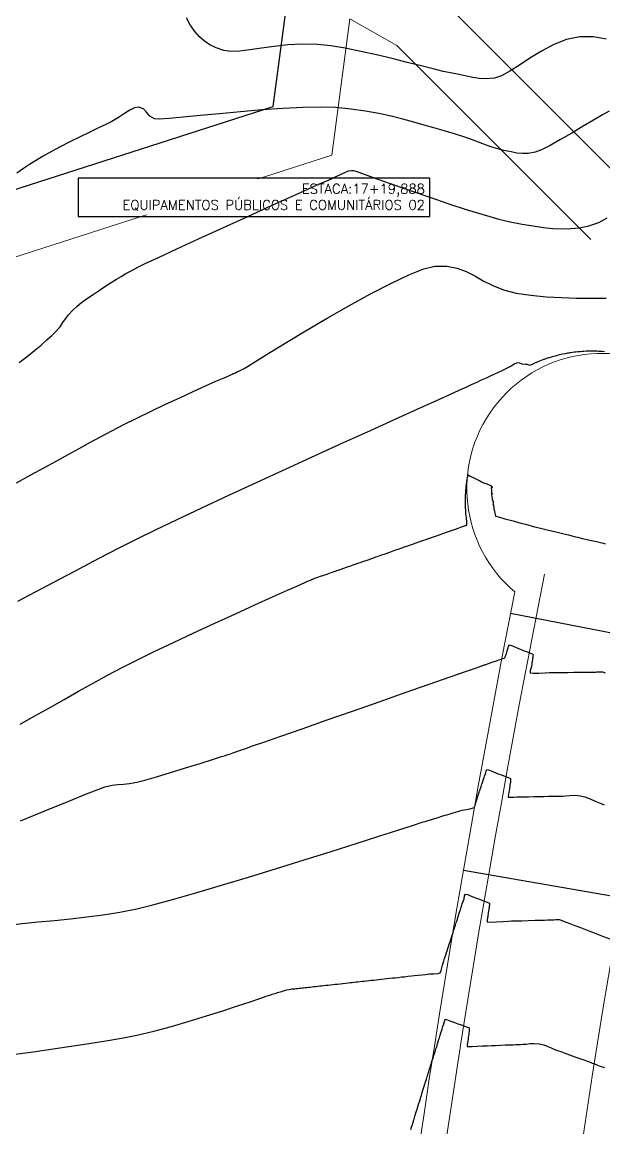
# Model space of a CAD drawing. Header units: millimetres. Extents: x 340454 to 342791, y 6993867 to 6995092.
# Drawn here: x 342015.2 to 342060.5, y 6994664.4 to 6994750.3 of the extents above; entities that cross this region are included whole.
import ezdxf

# ---------------------------------------------------------------- set-up
doc = ezdxf.new("R2010")
doc.units = ezdxf.units.MM
doc.header["$LTSCALE"] = 10
doc.linetypes.add('DASHDOT', pattern=[25.4, 12.7, -6.35, 0, -6.35])
for name, color, linetype in [('_1 TXT_Elementos', 2, 'Continuous'), ('Alinhamento', 7, 'Continuous'), ('T-HM-CURVA_INTERMEDIARIA', 45, 'Continuous'), ('T-HM-CURVA_MESTRA', 20, 'Continuous'), ('U-SC-SECAO_TIPO', 251, 'Continuous'), ('URB-Calçadas', 2, 'Continuous'), ('URB-Quadras', 3, 'Continuous')]:
    doc.layers.add(name, color=color, linetype=linetype)
doc.styles.add('Padrao', font='romans.shx', dxfattribs={"height": 1.5})

msp = doc.modelspace()

# ---------------------------------------------------------------- hatches: boundary and pattern name
at = {"lineweight": 20, "true_color": 0xfeeab9, "transparency": 33554518}
msp.add_hatch(color=254, dxfattribs=at).paths.add_polyline_path([(342119.159, 6994595.596), (342116.405, 6994600.719), (342115.526, 6994606.747), (342114.078, 6994622.168), (342111.537, 6994629.785), (342111.937, 6994638.612), (342110.22, 6994640.731), (342109.395, 6994645.913), (342105.489, 6994649.745), (342102.922, 6994655.377), (342098.078, 6994662.845), (342096.429, 6994677.718), (342097.194, 6994681.316), (342096.663, 6994685.441), (342098.361, 6994694.551), (342074.759, 6994718.153), (342070.902, 6994715.191, 0.018566), (342058.078, 6994636.195, 0.019313), (342051.792, 6994564.842, -0.000141), (342050.049, 6994525.137, -0.0035), (342048.827, 6994509.216, -0.002554), (342047.698, 6994496.488, -0.003076), (342046.981, 6994490.915), (342046.899, 6994471.038, -0.058975), (342015.5, 6994367.645), (342048.507, 6994361.761), (342062.35, 6994439.415), (342094.824, 6994434.95)])

# ---------------------------------------------------------------- linework, layer by layer
at = {"layer": 'Alinhamento', "color": 1, "linetype": 'Continuous', "lineweight": -3, "flags": 128}
msp.add_lwpolyline([(342015.498, 6994367.645), (342017.793, 6994375.112, 0.055302), (342046.899, 6994472.8), (342046.869, 6994491.561, 0.001427), (342047.224, 6994494.157, 0.140946), (342047.449, 6994494.937, 0.074236), (342047.385, 6994495.366, 0.025997), (342051.128, 6994542.939, -0.045635), (342069.402, 6994708.821, 0.158515), (342070.754, 6994715.174, -0.001403), (342072.003, 6994720.875)], format="xyb", dxfattribs=at)
at = {"layer": 'T-HM-CURVA_INTERMEDIARIA', "color": 45, "linetype": 'Continuous', "lineweight": -3, "flags": 128}
for points, elevation in [([(342060.644, 6994748.976), (342059.659, 6994749.173), (342058.603, 6994749.174), (342057.57, 6994748.951), (342056.572, 6994748.562), (342055.62, 6994748.065), (342054.726, 6994747.517), (342053.902, 6994746.975), (342053.159, 6994746.498), (342052.51, 6994746.142), (342051.965, 6994745.965), (342051.307, 6994745.907), (342050.761, 6994745.924), (342050.27, 6994745.998), (342049.775, 6994746.109), (342049.218, 6994746.24), (342048.543, 6994746.37), (342047.973, 6994746.486), (342047.195, 6994746.673), (342046.248, 6994746.912), (342045.17, 6994747.186), (342044.003, 6994747.477), (342042.785, 6994747.768), (342041.555, 6994748.041), (342040.353, 6994748.278), (342039.219, 6994748.462), (342038.191, 6994748.574), (342037.012, 6994748.606), (342035.885, 6994748.547), (342034.822, 6994748.43), (342033.836, 6994748.287), (342032.939, 6994748.152), (342032.143, 6994748.057), (342031.46, 6994748.035), (342030.904, 6994748.119), (342030.31, 6994748.322), (342029.815, 6994748.552), (342029.394, 6994748.826), (342029.017, 6994749.163), (342028.659, 6994749.58), (342028.293, 6994750.097), (342028.015, 6994750.653)], 691), ([(342060.892, 6994743.388), (342060.376, 6994743.112), (342059.678, 6994742.705), (342058.858, 6994742.216), (342057.98, 6994741.691), (342057.105, 6994741.18), (342056.295, 6994740.731), (342055.612, 6994740.392), (342055.119, 6994740.21), (342054.581, 6994740.116), (342054.134, 6994740.099), (342053.713, 6994740.142), (342053.257, 6994740.228), (342052.699, 6994740.339), (342052.219, 6994740.457), (342051.675, 6994740.632), (342051.068, 6994740.852), (342050.394, 6994741.102), (342049.653, 6994741.368), (342048.844, 6994741.636), (342047.966, 6994741.893), (342047.241, 6994742.097), (342046.482, 6994742.318), (342045.683, 6994742.549), (342044.835, 6994742.782), (342043.93, 6994743.007), (342042.962, 6994743.217), (342041.923, 6994743.404), (342040.805, 6994743.559), (342039.6, 6994743.674), (342038.44, 6994743.712), (342037.051, 6994743.684), (342035.503, 6994743.604), (342033.863, 6994743.486), (342032.199, 6994743.344), (342030.579, 6994743.194), (342029.071, 6994743.047), (342027.742, 6994742.92), (342026.662, 6994742.826), (342025.898, 6994742.779), (342025.518, 6994742.794), (342025.152, 6994743.008), (342024.897, 6994743.305), (342024.649, 6994743.576), (342024.305, 6994743.713), (342023.958, 6994743.66), (342023.588, 6994743.476), (342023.181, 6994743.206), (342022.72, 6994742.895), (342022.192, 6994742.586), (342021.714, 6994742.349), (342021.114, 6994742.062), (342020.427, 6994741.735), (342019.686, 6994741.379), (342018.926, 6994741.006), (342018.183, 6994740.627), (342017.49, 6994740.252), (342016.811, 6994739.864), (342016.265, 6994739.54), (342015.787, 6994739.241), (342015.316, 6994738.931), (342014.789, 6994738.574)], 692), ([(342014.767, 6994714.516), (342015.894, 6994715.128), (342016.947, 6994715.7), (342017.906, 6994716.227), (342018.798, 6994716.717), (342019.647, 6994717.184), (342020.479, 6994717.637), (342021.319, 6994718.088), (342022.194, 6994718.549), (342023.129, 6994719.03), (342024.149, 6994719.543), (342025.246, 6994720.079), (342026.368, 6994720.613), (342027.475, 6994721.127), (342028.524, 6994721.607), (342029.477, 6994722.035), (342030.29, 6994722.398), (342030.925, 6994722.677), (342031.34, 6994722.859), (342031.494, 6994722.926), (342031.574, 6994722.962), (342031.64, 6994722.993), (342031.689, 6994723.016), (342031.738, 6994723.038), (342031.805, 6994723.069), (342031.884, 6994723.105), (342031.982, 6994723.151), (342032.116, 6994723.212), (342032.269, 6994723.281), (342032.486, 6994723.383), (342032.761, 6994723.552), (342033.454, 6994723.983), (342034.494, 6994724.626), (342035.806, 6994725.428), (342037.317, 6994726.336), (342038.955, 6994727.3), (342040.645, 6994728.267), (342042.316, 6994729.186), (342043.892, 6994730.004), (342045.302, 6994730.669), (342046.472, 6994731.13), (342047.329, 6994731.335), (342048.259, 6994731.336), (342049.052, 6994731.186), (342049.758, 6994730.924), (342050.423, 6994730.588), (342051.096, 6994730.216), (342051.826, 6994729.845), (342052.66, 6994729.514), (342053.646, 6994729.26), (342054.781, 6994729.089), (342055.983, 6994728.973), (342057.185, 6994728.903), (342058.319, 6994728.868), (342059.319, 6994728.857), (342060.118, 6994728.863), (342060.647, 6994728.873)], 694), ([(342015.061, 6994695.766), (342016.203, 6994696.398), (342017.34, 6994697.035), (342018.473, 6994697.674), (342019.604, 6994698.31), (342020.735, 6994698.939), (342021.868, 6994699.556), (342023.006, 6994700.158), (342024.149, 6994700.74), (342025.496, 6994701.398), (342026.994, 6994702.111), (342028.584, 6994702.855), (342030.208, 6994703.604), (342031.807, 6994704.335), (342033.322, 6994705.021), (342034.694, 6994705.638), (342035.864, 6994706.162), (342036.773, 6994706.567), (342037.363, 6994706.829), (342037.574, 6994706.922), (342037.65, 6994706.957), (342037.716, 6994706.988), (342037.779, 6994707.017), (342037.827, 6994707.034), (342037.877, 6994707.052), (342037.936, 6994707.072), (342037.998, 6994707.094), (342038.056, 6994707.114), (342038.149, 6994707.147), (342038.288, 6994707.195), (342038.425, 6994707.243), (342038.514, 6994707.274), (342038.629, 6994707.314), (342038.768, 6994707.363), (342038.855, 6994707.393), (342038.941, 6994707.423), (342039.048, 6994707.461), (342039.186, 6994707.509), (342039.358, 6994707.569), (342039.502, 6994707.619), (342039.594, 6994707.651), (342039.686, 6994707.683), (342039.809, 6994707.726), (342040.027, 6994707.803), (342040.255, 6994707.882), (342040.446, 6994707.949), (342040.602, 6994708.003), (342040.718, 6994708.044), (342040.847, 6994708.089), (342040.976, 6994708.134), (342041.132, 6994708.188), (342041.344, 6994708.262), (342041.511, 6994708.321), (342041.652, 6994708.37), (342041.792, 6994708.419), (342042.053, 6994708.51), (342042.426, 6994708.64), (342042.626, 6994708.71), (342042.685, 6994708.731), (342042.744, 6994708.751), (342042.853, 6994708.79), (342043.11, 6994708.879), (342043.453, 6994708.999), (342043.82, 6994709.127), (342044.212, 6994709.264), (342044.617, 6994709.406), (342044.956, 6994709.524), (342045.146, 6994709.59), (342045.291, 6994709.641), (342045.435, 6994709.692), (342045.674, 6994709.775), (342046.085, 6994709.918), (342046.476, 6994710.055), (342046.655, 6994710.117), (342046.703, 6994710.134), (342046.751, 6994710.151), (342046.974, 6994710.229), (342047.522, 6994710.42), (342048.232, 6994710.668), (342048.942, 6994710.916), (342049.487, 6994711.107), (342049.707, 6994711.183), (342049.763, 6994711.203), (342049.821, 6994711.223), (342049.815, 6994711.339), (342049.801, 6994711.554), (342049.793, 6994711.683), (342049.786, 6994711.749), (342049.779, 6994711.815), (342049.767, 6994711.924), (342049.746, 6994712.12), (342049.731, 6994712.276), (342049.724, 6994712.409), (342049.718, 6994712.542), (342049.709, 6994712.711), (342049.704, 6994712.814), (342049.703, 6994712.887), (342049.702, 6994712.943), (342049.705, 6994713.13), (342049.709, 6994713.359), (342049.71, 6994713.465), (342049.712, 6994713.57), (342049.724, 6994713.726), (342049.742, 6994713.956), (342049.752, 6994714.083), (342049.756, 6994714.142), (342049.76, 6994714.194), (342049.767, 6994714.255), (342049.783, 6994714.378), (342049.816, 6994714.614), (342049.84, 6994714.779), (342049.862, 6994714.911), (342049.878, 6994715.006), (342049.888, 6994715.073), (342049.903, 6994715.127), (342049.993, 6994715.08), (342050.085, 6994715.023), (342050.137, 6994714.999), (342050.189, 6994714.976), (342050.243, 6994714.952), (342050.299, 6994714.927), (342050.368, 6994714.893), (342050.51, 6994714.821), (342050.681, 6994714.735), (342050.826, 6994714.66), (342050.955, 6994714.593), (342051.119, 6994714.518), (342051.362, 6994714.424), (342051.605, 6994714.339), (342051.719, 6994714.297), (342051.718, 6994714.204), (342051.773, 6994714.2), (342051.789, 6994714.132), (342051.719, 6994714.13), (342051.726, 6994713.923), (342051.738, 6994713.718), (342051.792, 6994713.71), (342051.808, 6994713.645), (342051.745, 6994713.605), (342051.76, 6994713.459), (342051.778, 6994713.298), (342051.786, 6994713.223), (342051.793, 6994713.163), (342051.844, 6994713.131), (342051.851, 6994713.063), (342051.857, 6994713.009), (342051.85, 6994712.922), (342051.845, 6994712.835), (342051.885, 6994712.8), (342051.897, 6994712.721), (342051.908, 6994712.634), (342051.925, 6994712.537), (342051.926, 6994712.48), (342051.928, 6994712.417), (342051.965, 6994712.278), (342052.002, 6994712.143), (342052.023, 6994712.049), (342052.041, 6994711.968), (342052.056, 6994711.917), (342052.267, 6994711.859), (342052.779, 6994711.718), (342053.417, 6994711.544), (342054.005, 6994711.384), (342054.368, 6994711.285), (342054.624, 6994711.214), (342054.827, 6994711.158), (342055.085, 6994711.09), (342055.451, 6994711.002), (342056.059, 6994710.857), (342056.748, 6994710.695), (342057.355, 6994710.552), (342057.72, 6994710.465), (342057.974, 6994710.4), (342058.175, 6994710.348), (342058.43, 6994710.284), (342058.817, 6994710.192), (342059.372, 6994710.062), (342059.9, 6994709.94), (342060.203, 6994709.869), (342060.431, 6994709.812), (342060.578, 6994709.775)], 696), ([(342015.098, 6994688.249), (342017.107, 6994689.07), (342018.835, 6994689.773), (342020.212, 6994690.328), (342021.17, 6994690.705), (342021.64, 6994690.873), (342022.21, 6994691), (342022.674, 6994691.058), (342023.103, 6994691.091), (342023.571, 6994691.139), (342024.149, 6994691.244), (342024.752, 6994691.402), (342025.661, 6994691.665), (342026.76, 6994691.996), (342027.932, 6994692.357), (342029.061, 6994692.708), (342030.031, 6994693.012), (342030.724, 6994693.231), (342031.025, 6994693.327), (342031.224, 6994693.39), (342031.421, 6994693.456), (342031.565, 6994693.506), (342031.683, 6994693.547), (342031.832, 6994693.6), (342031.986, 6994693.653), (342032.12, 6994693.7), (342032.287, 6994693.759), (342032.459, 6994693.819), (342032.609, 6994693.871), (342032.796, 6994693.936), (342033.146, 6994694.058), (342034.026, 6994694.366), (342035.34, 6994694.825), (342036.989, 6994695.401), (342038.878, 6994696.061), (342040.909, 6994696.77), (342042.985, 6994697.495), (342045.009, 6994698.202), (342046.883, 6994698.856), (342048.511, 6994699.425), (342049.795, 6994699.873), (342050.638, 6994700.168), (342050.943, 6994700.274), (342050.999, 6994700.294), (342051.054, 6994700.313), (342051.112, 6994700.333), (342051.172, 6994700.354), (342051.233, 6994700.375), (342051.296, 6994700.397), (342051.36, 6994700.42), (342051.427, 6994700.443), (342051.495, 6994700.467), (342051.566, 6994700.492), (342051.638, 6994700.517), (342051.713, 6994700.543), (342051.79, 6994700.57), (342051.87, 6994700.598), (342051.952, 6994700.627), (342052.037, 6994700.657), (342052.125, 6994700.687), (342052.216, 6994700.719), (342052.311, 6994700.752), (342052.415, 6994700.788), (342052.532, 6994700.829), (342052.629, 6994700.863), (342052.707, 6994700.888), (342052.771, 6994700.913), (342052.789, 6994700.959), (342052.804, 6994701.009), (342052.861, 6994701.172), (342052.924, 6994701.354), (342052.955, 6994701.442), (342052.983, 6994701.524), (342053.009, 6994701.6), (342053.036, 6994701.677), (342053.062, 6994701.801), (342053.12, 6994701.92), (342053.281, 6994701.878), (342053.592, 6994701.744), (342053.965, 6994701.585), (342054.269, 6994701.465), (342054.573, 6994701.345), (342054.807, 6994701.252), (342054.902, 6994701.215), (342054.957, 6994701.198), (342054.963, 6994701.139), (342054.957, 6994701.045), (342054.951, 6994700.987), (342054.944, 6994700.93), (342054.934, 6994700.857), (342054.919, 6994700.764), (342054.902, 6994700.659), (342054.891, 6994700.593), (342054.881, 6994700.527), (342054.859, 6994700.397), (342054.821, 6994700.163), (342054.748, 6994699.927), (342054.753, 6994699.744), (342054.977, 6994699.708), (342055.416, 6994699.718), (342055.899, 6994699.746), (342056.253, 6994699.763), (342056.503, 6994699.766), (342056.701, 6994699.768), (342056.951, 6994699.771), (342057.239, 6994699.774), (342057.668, 6994699.779), (342058.145, 6994699.784), (342058.575, 6994699.789), (342058.862, 6994699.792), (342059.161, 6994699.796), (342059.408, 6994699.799), (342059.558, 6994699.8), (342059.685, 6994699.802), (342059.812, 6994699.803), (342059.94, 6994699.815), (342060.131, 6994699.827), (342060.357, 6994699.809), (342060.575, 6994699.745)], 697), ([(342013.958, 6994680.095), (342015.218, 6994680.253), (342016.472, 6994680.386), (342017.726, 6994680.507), (342018.984, 6994680.629), (342020.25, 6994680.768), (342021.53, 6994680.935), (342022.828, 6994681.145), (342024.149, 6994681.411), (342025.378, 6994681.712), (342026.925, 6994682.13), (342028.725, 6994682.644), (342030.714, 6994683.231), (342032.826, 6994683.868), (342034.996, 6994684.534), (342037.159, 6994685.206), (342039.25, 6994685.863), (342041.203, 6994686.481), (342042.955, 6994687.039), (342044.44, 6994687.514), (342045.592, 6994687.884), (342046.347, 6994688.128), (342046.64, 6994688.222), (342046.789, 6994688.267), (342046.908, 6994688.303), (342047.057, 6994688.348), (342047.209, 6994688.394), (342047.335, 6994688.432), (342047.493, 6994688.48), (342047.653, 6994688.529), (342047.785, 6994688.569), (342047.95, 6994688.619), (342048.117, 6994688.669), (342048.256, 6994688.711), (342048.429, 6994688.764), (342048.604, 6994688.817), (342048.75, 6994688.861), (342048.932, 6994688.916), (342049.115, 6994688.974), (342049.267, 6994689.022), (342049.46, 6994689.076), (342049.778, 6994689.132), (342050.142, 6994689.192), (342050.377, 6994689.274), (342050.46, 6994689.436), (342050.501, 6994689.645), (342050.56, 6994689.822), (342050.614, 6994689.983), (342050.64, 6994690.062), (342050.659, 6994690.117), (342050.677, 6994690.172), (342050.725, 6994690.314), (342050.78, 6994690.477), (342050.809, 6994690.566), (342050.839, 6994690.655), (342050.874, 6994690.76), (342050.919, 6994690.891), (342050.965, 6994691.029), (342051.001, 6994691.137), (342051.029, 6994691.221), (342051.057, 6994691.304), (342051.114, 6994691.472), (342051.164, 6994691.62), (342051.196, 6994691.715), (342051.259, 6994691.904), (342051.326, 6994692.103), (342051.346, 6994692.178), (342051.373, 6994692.24), (342051.498, 6994692.198), (342051.765, 6994692.092), (342052.065, 6994691.973), (342052.307, 6994691.879), (342052.503, 6994691.804), (342052.696, 6994691.729), (342052.907, 6994691.648), (342053.084, 6994691.58), (342053.16, 6994691.551), (342053.212, 6994691.538), (342053.222, 6994691.475), (342053.218, 6994691.382), (342053.21, 6994691.3), (342053.2, 6994691.225), (342053.189, 6994691.145), (342053.169, 6994691.02), (342053.149, 6994690.886), (342053.14, 6994690.826), (342053.13, 6994690.765), (342053.106, 6994690.606), (342053.079, 6994690.434), (342053.067, 6994690.351), (342053.054, 6994690.268), (342053.03, 6994690.169), (342053.025, 6994690.079), (342053.18, 6994690.072), (342053.473, 6994690.084), (342053.703, 6994690.094), (342053.861, 6994690.097), (342054.018, 6994690.1), (342054.232, 6994690.105), (342054.61, 6994690.113), (342055.058, 6994690.123), (342055.482, 6994690.131), (342055.835, 6994690.139), (342056.138, 6994690.145), (342056.399, 6994690.15), (342056.625, 6994690.154), (342056.853, 6994690.159), (342057.034, 6994690.163), (342057.262, 6994690.167), (342057.512, 6994690.188), (342057.831, 6994690.221), (342058.207, 6994690.234), (342058.628, 6994690.194), (342059.003, 6994690.097), (342059.404, 6994689.95), (342059.804, 6994689.778), (342060.178, 6994689.612), (342060.499, 6994689.477)], 698), ([(342013.893, 6994669.992), (342016.08, 6994670.296), (342018.153, 6994670.591), (342020.054, 6994670.872), (342021.725, 6994671.134), (342023.109, 6994671.371), (342024.149, 6994671.578), (342025.464, 6994671.895), (342026.836, 6994672.263), (342028.218, 6994672.663), (342029.565, 6994673.074), (342030.832, 6994673.477), (342031.974, 6994673.851), (342032.944, 6994674.178), (342033.697, 6994674.437), (342034.189, 6994674.609), (342034.373, 6994674.674), (342034.468, 6994674.703), (342034.562, 6994674.731), (342034.66, 6994674.761), (342034.761, 6994674.791), (342034.863, 6994674.822), (342034.968, 6994674.854), (342035.075, 6994674.887), (342035.186, 6994674.92), (342035.298, 6994674.954), (342035.415, 6994674.989), (342035.531, 6994675.026), (342035.655, 6994675.062), (342035.795, 6994675.095), (342035.981, 6994675.135), (342036.105, 6994675.16), (342036.209, 6994675.172), (342036.313, 6994675.182), (342036.419, 6994675.194), (342036.529, 6994675.206), (342036.64, 6994675.218), (342036.756, 6994675.231), (342036.872, 6994675.244), (342036.993, 6994675.257), (342037.115, 6994675.27), (342037.241, 6994675.284), (342037.369, 6994675.298), (342037.502, 6994675.313), (342037.635, 6994675.327), (342037.776, 6994675.343), (342037.916, 6994675.358), (342038.063, 6994675.374), (342038.21, 6994675.39), (342038.366, 6994675.407), (342038.52, 6994675.424), (342038.685, 6994675.442), (342038.848, 6994675.46), (342039.022, 6994675.479), (342039.196, 6994675.498), (342039.377, 6994675.518), (342039.562, 6994675.538), (342039.754, 6994675.559), (342039.95, 6994675.581), (342040.153, 6994675.603), (342040.361, 6994675.626), (342040.577, 6994675.649), (342040.733, 6994675.666), (342040.864, 6994675.681), (342041.028, 6994675.699), (342041.195, 6994675.717), (342041.334, 6994675.732), (342041.509, 6994675.751), (342041.687, 6994675.771), (342041.836, 6994675.787), (342042.023, 6994675.808), (342042.213, 6994675.828), (342042.373, 6994675.846), (342042.573, 6994675.868), (342042.777, 6994675.89), (342042.948, 6994675.909), (342043.164, 6994675.933), (342043.382, 6994675.956), (342043.567, 6994675.977), (342043.799, 6994676.002), (342044.034, 6994676.028), (342044.234, 6994676.05), (342044.484, 6994676.077), (342044.738, 6994676.105), (342044.955, 6994676.129), (342045.225, 6994676.158), (342045.501, 6994676.188), (342045.736, 6994676.214), (342046.03, 6994676.246), (342046.335, 6994676.28), (342046.597, 6994676.308), (342046.907, 6994676.342), (342047.257, 6994676.362), (342047.545, 6994676.375), (342047.731, 6994676.433), (342047.818, 6994676.601), (342047.858, 6994676.829), (342047.921, 6994677.024), (342047.979, 6994677.205), (342048.005, 6994677.286), (342048.022, 6994677.337), (342048.086, 6994677.537), (342048.152, 6994677.742), (342048.178, 6994677.822), (342048.237, 6994678.006), (342048.298, 6994678.196), (342048.316, 6994678.252), (342048.334, 6994678.307), (342048.388, 6994678.474), (342048.445, 6994678.649), (342048.468, 6994678.721), (342048.491, 6994678.792), (342048.539, 6994678.941), (342048.591, 6994679.101), (342048.619, 6994679.189), (342048.648, 6994679.277), (342048.69, 6994679.407), (342048.737, 6994679.552), (342048.771, 6994679.657), (342048.805, 6994679.762), (342048.842, 6994679.874), (342048.883, 6994680.001), (342048.925, 6994680.132), (342048.962, 6994680.246), (342048.995, 6994680.347), (342049.028, 6994680.448), (342049.076, 6994680.597), (342049.12, 6994680.731), (342049.146, 6994680.812), (342049.173, 6994680.893), (342049.227, 6994681.06), (342049.278, 6994681.215), (342049.298, 6994681.276), (342049.318, 6994681.337), (342049.378, 6994681.523), (342049.436, 6994681.699), (342049.462, 6994681.779), (342049.509, 6994681.924), (342049.594, 6994682.183), (342049.633, 6994682.405), (342049.712, 6994682.545), (342049.883, 6994682.52), (342050.155, 6994682.398), (342050.484, 6994682.255), (342050.787, 6994682.141), (342051.122, 6994682.015), (342051.393, 6994681.914), (342051.506, 6994681.871), (342051.56, 6994681.857), (342051.568, 6994681.8), (342051.567, 6994681.748), (342051.564, 6994681.689), (342051.558, 6994681.621), (342051.549, 6994681.546), (342051.541, 6994681.488), (342051.532, 6994681.424), (342051.522, 6994681.353), (342051.507, 6994681.255), (342051.479, 6994681.061), (342051.45, 6994680.856), (342051.439, 6994680.783), (342051.429, 6994680.711), (342051.383, 6994680.568), (342051.384, 6994680.399), (342051.616, 6994680.378), (342052.096, 6994680.396), (342052.629, 6994680.428), (342053.019, 6994680.449), (342053.292, 6994680.457), (342053.508, 6994680.463), (342053.78, 6994680.471), (342054.104, 6994680.48), (342054.593, 6994680.494), (342055.128, 6994680.51), (342055.592, 6994680.523), (342055.865, 6994680.531), (342056.092, 6994680.538), (342056.281, 6994680.544), (342056.387, 6994680.547), (342056.482, 6994680.55), (342056.577, 6994680.552), (342056.734, 6994680.57), (342056.986, 6994680.564), (342057.154, 6994680.517), (342057.33, 6994680.444), (342057.547, 6994680.354), (342057.826, 6994680.25), (342058.226, 6994680.101), (342058.66, 6994679.939), (342059.036, 6994679.799), (342059.304, 6994679.699), (342059.513, 6994679.621), (342059.722, 6994679.543), (342059.991, 6994679.444), (342060.376, 6994679.29), (342060.932, 6994679.063)], 699)]:
    msp.add_lwpolyline(points, dxfattribs=dict(at, elevation=elevation))
at = {"layer": 'T-HM-CURVA_MESTRA', "color": 20, "linetype": 'Continuous', "lineweight": -3, "flags": 128}
for points, elevation in [([(342060.531, 6994724.693), (342060.339, 6994724.712), (342060.204, 6994724.724), (342060.095, 6994724.727), (342059.986, 6994724.73), (342059.753, 6994724.738), (342059.564, 6994724.744), (342059.493, 6994724.744), (342059.403, 6994724.741), (342059.266, 6994724.737), (342059.11, 6994724.734), (342058.92, 6994724.727), (342058.774, 6994724.716), (342058.629, 6994724.701), (342058.437, 6994724.686), (342058.275, 6994724.672), (342058.159, 6994724.657), (342058.044, 6994724.64), (342057.909, 6994724.622), (342057.816, 6994724.609), (342057.718, 6994724.593), (342057.633, 6994724.579), (342057.476, 6994724.546), (342057.256, 6994724.5), (342057.125, 6994724.474), (342056.994, 6994724.446), (342056.855, 6994724.41), (342056.683, 6994724.363), (342056.567, 6994724.331), (342056.452, 6994724.3), (342056.362, 6994724.276), (342056.288, 6994724.254), (342056.23, 6994724.235), (342056.178, 6994724.219), (342056.01, 6994724.161), (342055.834, 6994724.101), (342055.786, 6994724.084), (342055.738, 6994724.068), (342055.59, 6994724.009), (342055.329, 6994723.904), (342055.187, 6994723.847), (342055.125, 6994723.822), (342054.942, 6994723.739), (342054.759, 6994723.655), (342054.702, 6994723.627), (342054.643, 6994723.653), (342054.593, 6994723.675), (342054.534, 6994723.699), (342054.383, 6994723.7), (342054.12, 6994723.721), (342053.934, 6994723.798), (342053.756, 6994723.841), (342053.551, 6994723.758), (342053.26, 6994723.584), (342052.902, 6994723.383), (342052.589, 6994723.233), (342052.25, 6994723.077), (342051.917, 6994722.927), (342051.623, 6994722.794), (342051.31, 6994722.65), (342051.056, 6994722.533), (342050.829, 6994722.428), (342050.631, 6994722.337), (342050.47, 6994722.263), (342050.322, 6994722.195), (342050.153, 6994722.117), (342049.984, 6994722.039), (342049.837, 6994721.971), (342049.678, 6994721.898), (342049.481, 6994721.807), (342049.198, 6994721.68), (342048.474, 6994721.354), (342047.366, 6994720.855), (342045.928, 6994720.207), (342044.215, 6994719.433), (342042.283, 6994718.559), (342040.187, 6994717.608), (342037.982, 6994716.604), (342035.724, 6994715.572), (342033.468, 6994714.536), (342031.269, 6994713.52), (342029.182, 6994712.548), (342027.263, 6994711.645), (342025.567, 6994710.835), (342024.149, 6994710.141), (342022.796, 6994709.457), (342021.137, 6994708.599), (342019.225, 6994707.596), (342017.113, 6994706.479), (342014.856, 6994705.277)], 695), ([(342045.454, 6994664.255), (342045.509, 6994664.433), (342045.575, 6994664.646), (342045.63, 6994664.824), (342045.653, 6994664.901), (342045.67, 6994664.954), (342045.703, 6994665.061), (342045.764, 6994665.258), (342045.798, 6994665.368), (342045.82, 6994665.441), (342045.881, 6994665.636), (342045.942, 6994665.834), (342045.971, 6994665.928), (342046.028, 6994666.112), (342046.087, 6994666.3), (342046.105, 6994666.357), (342046.122, 6994666.414), (342046.176, 6994666.587), (342046.231, 6994666.765), (342046.253, 6994666.833), (342046.274, 6994666.901), (342046.324, 6994667.062), (342046.376, 6994667.23), (342046.401, 6994667.309), (342046.425, 6994667.388), (342046.472, 6994667.537), (342046.521, 6994667.694), (342046.549, 6994667.784), (342046.577, 6994667.874), (342046.62, 6994668.011), (342046.665, 6994668.157), (342046.697, 6994668.259), (342046.729, 6994668.361), (342046.768, 6994668.484), (342046.81, 6994668.619), (342046.846, 6994668.733), (342046.881, 6994668.847), (342046.917, 6994668.962), (342046.954, 6994669.081), (342046.996, 6994669.213), (342047.034, 6994669.333), (342047.066, 6994669.437), (342047.099, 6994669.541), (342047.144, 6994669.686), (342047.186, 6994669.819), (342047.215, 6994669.91), (342047.244, 6994670.001), (342047.293, 6994670.158), (342047.339, 6994670.305), (342047.364, 6994670.383), (342047.388, 6994670.46), (342047.441, 6994670.63), (342047.492, 6994670.791), (342047.512, 6994670.855), (342047.532, 6994670.918), (342047.59, 6994671.101), (342047.646, 6994671.277), (342047.661, 6994671.326), (342047.677, 6994671.375), (342047.739, 6994671.572), (342047.799, 6994671.763), (342047.821, 6994671.831), (342047.843, 6994671.901), (342047.893, 6994672.059), (342047.953, 6994672.248), (342048.018, 6994672.453), (342048.078, 6994672.643), (342048.107, 6994672.734), (342048.121, 6994672.788), (342048.139, 6994672.835), (342048.225, 6994672.806), (342048.354, 6994672.756), (342048.48, 6994672.71), (342048.648, 6994672.649), (342048.841, 6994672.578), (342049.118, 6994672.477), (342049.392, 6994672.377), (342049.641, 6994672.286), (342049.849, 6994672.21), (342049.939, 6994672.177), (342049.991, 6994672.165), (342050.002, 6994672.103), (342049.999, 6994672.005), (342049.993, 6994671.928), (342049.986, 6994671.863), (342049.974, 6994671.772), (342049.957, 6994671.642), (342049.928, 6994671.43), (342049.904, 6994671.255), (342049.887, 6994671.131), (342049.872, 6994671.014), (342049.86, 6994670.932), (342049.851, 6994670.859), (342049.835, 6994670.785), (342049.83, 6994670.704), (342049.948, 6994670.702), (342050.233, 6994670.714), (342050.615, 6994670.732), (342051.022, 6994670.751), (342051.389, 6994670.765), (342051.72, 6994670.778), (342052.052, 6994670.791), (342052.422, 6994670.806), (342052.801, 6994670.82), (342053.131, 6994670.833), (342053.408, 6994670.843), (342053.628, 6994670.851), (342053.833, 6994670.859), (342053.996, 6994670.866), (342054.2, 6994670.873), (342054.425, 6994670.896), (342054.712, 6994670.931), (342055.05, 6994670.949), (342055.43, 6994670.919), (342055.801, 6994670.831), (342056.118, 6994670.711), (342056.38, 6994670.59), (342056.587, 6994670.499), (342056.779, 6994670.429), (342056.932, 6994670.374), (342057.125, 6994670.304), (342057.396, 6994670.207), (342057.79, 6994670.064), (342058.221, 6994669.908), (342058.601, 6994669.771), (342058.914, 6994669.657), (342059.192, 6994669.557), (342059.418, 6994669.474), (342059.577, 6994669.417), (342059.755, 6994669.352), (342059.933, 6994669.288), (342060.193, 6994669.186), (342060.518, 6994669.061)], 700)]:
    msp.add_lwpolyline(points, dxfattribs=dict(at, elevation=elevation))
at = {"layer": 'U-SC-SECAO_TIPO', "color": 251, "linetype": 'DASHDOT', "lineweight": -3}
for points in [[(342053.223, 6994704.39), (342067.945, 6994701.516), (342100.641, 6994695.134)], [(342049.546, 6994684.399), (342064.328, 6994681.847), (342100.346, 6994675.628)]]:
    msp.add_lwpolyline(points, dxfattribs=at)
at = {"layer": 'URB-Calçadas', "lineweight": 0}
for points in [[(341855.722, 6994793.533, 0.040243), (341827.214, 6994612.041, 0.374062), (341831.04, 6994604.709, -0.06762), (341882.483, 6994571.801, 0.623397), (341889.068, 6994574.67, -0.020769), (341896.826, 6994663.947, -2.171006), (341908.618, 6994669.224, 0.02498), (341899.609, 6994562.94, 0.240837), (341904.437, 6994552.633, 0.042745), (341951.796, 6994521.968, 0.583941), (341962.301, 6994528.078, 0.011372), (341963.148, 6994544.94, -0.040951), (341979.664, 6994708.317, -2.033074), (341989.108, 6994698.718, 0.039016), (341974.145, 6994544.683, -0.017692), (341972.451, 6994517.698, 0.385816), (341976.453, 6994510.124, 0.039668), (342026.046, 6994493.296, 0.497561), (342034.832, 6994499.697, 0.024473), (342038.129, 6994543.226, -0.044523), (342055.858, 6994707.42)], [(341994.337, 6994715.721, -0.00266), (341996.433, 6994726.213), (342007.038, 6994729.615), (342039.3, 6994739.962), (342040.7, 6994750.558), (342044.376, 6994748.491), (342059.451, 6994733.416)], [(341465.549, 6994408.477, 0.017619), (341608.344, 6994403.976, 0.095454), (341661.137, 6994415.012), (341661.137, 6994415.012), (341661.137, 6994415.012, 0.080859), (341702.01, 6994444.146), (341702.01, 6994444.146, -0.216427), (341713.237, 6994445.318), (341715.159, 6994444.283, -0.070464), (341719.112, 6994441.373), (341762.085, 6994399.264, -0.1217), (341777.729, 6994375.246, 0.346942), (341824.461, 6994337.89), (341885.502, 6994331.862, 0.032652), (341897.249, 6994331.897, 0.063839), (341919.984, 6994336.412, 0.019522), (341947.001, 6994347.519, -0.066321), (342002.369, 6994364.024, 0.079793), (342013.358, 6994369.194), (342015.438, 6994375.96, 0.055249), (342044.396, 6994473.014), (342044.366, 6994491.724, 0.02818), (342048.626, 6994542.987, -0.045751), (342067.037, 6994709.74)]]:
    msp.add_lwpolyline(points, format="xyb", dxfattribs=at)
at = {"layer": 'URB-Quadras', "color": 252}
msp.add_lwpolyline([(341876.928, 6994790.065), (341869.321, 6994739.981, 0.921199), (341957.739, 6994715.783, -0.232517), (341962.82, 6994720.683), (341974.525, 6994724.438), (342005.511, 6994734.376), (342034.758, 6994743.756), (342036.711, 6994758.539), (342047.426, 6994752.512), (342103.714, 6994696.224), (342101.677, 6994685.298), (342102.216, 6994681.11), (342101.442, 6994677.467), (342102.871, 6994664.573), (342107.273, 6994657.787), (342109.608, 6994652.664), (342114.028, 6994648.327), (342114.901, 6994642.839), (342116.972, 6994640.283), (342116.528, 6994630.486), (342118.388, 6994624.908), (342136.801, 6994749.578)], format="xyb", close=True, dxfattribs=at)
at = {"layer": 'URB-Quadras', "color": 252, "lineweight": 0}
msp.add_lwpolyline([(342051.126, 6994542.93, -0.045635), (342069.399, 6994708.813, 2.142686), (342053.545, 6994706.037, 0.044035), (342036.13, 6994543.269, -0.024467)], format="xyb", dxfattribs=at)
at = {"layer": 'URB-Quadras', "color": 0, "lineweight": 0}
msp.add_lwpolyline([(342094.824, 6994434.95), (342120.326, 6994603.299), (342111.491, 6994629.785), (342111.891, 6994638.612), (342110.174, 6994640.731), (342109.349, 6994645.913), (342105.444, 6994649.745), (342102.876, 6994655.377), (342098.032, 6994662.845), (342096.383, 6994677.718), (342097.148, 6994681.316), (342096.617, 6994685.441), (342098.316, 6994694.551), (342072, 6994720.867, 0.001403), (342070.751, 6994715.165, -0.158515), (342069.399, 6994708.813, 0.045635), (342051.126, 6994542.93, -0.025997)], format="xyb", dxfattribs=at)

# ---------------------------------------------------------------- next in the draw order: texts
at = {"layer": '_1 TXT_Elementos', "color": 1, "linetype": 'Continuous', "lineweight": -3, "insert": (342046.553, 6994736.699), "char_height": 0.75, "width": 26.87321, "attachment_point": 6, "style": 'Padrao', "bg_fill": 3, "box_fill_scale": 1.5, "bg_fill_color": 256, "bg_fill_true_color": 13158600, "bg_fill_transparency": 0}
msp.add_mtext('{\\C1;ESTACA:17+19,888\\PEQUIPAMENTOS PÚBLICOS E COMUNITÁRIOS 02}', dxfattribs=at)

# ---------------------------------------------------------------- next in the draw order: linework, layer by layer
at = {"layer": '_1 TXT_Elementos', "color": 1, "linetype": 'Continuous', "lineweight": -3}
for p, q in [((342019.571, 6994738.181), (342019.571, 6994735.217)), ((342046.928, 6994738.181), (342019.571, 6994738.181)), ((342046.928, 6994735.217), (342046.928, 6994738.181)), ((342019.571, 6994735.217), (342046.928, 6994735.217))]:
    msp.add_line(p, q, dxfattribs=at)
at = {"layer": 'T-HM-CURVA_INTERMEDIARIA', "color": 45, "linetype": 'Continuous', "lineweight": -3, "elevation": 693, "flags": 128}
msp.add_lwpolyline([(342014.973, 6994723.865), (342015.608, 6994724.336), (342016.182, 6994724.789), (342016.695, 6994725.217), (342017.143, 6994725.612), (342017.525, 6994725.968), (342017.839, 6994726.277), (342018.162, 6994726.64), (342018.389, 6994726.957), (342018.586, 6994727.257), (342018.817, 6994727.57), (342019.146, 6994727.925), (342019.487, 6994728.233), (342019.846, 6994728.524), (342020.234, 6994728.811), (342020.657, 6994729.104), (342021.126, 6994729.416), (342021.648, 6994729.759), (342022.14, 6994730.081), (342022.544, 6994730.338), (342022.907, 6994730.557), (342023.275, 6994730.767), (342023.696, 6994730.995), (342024.217, 6994731.268), (342024.782, 6994731.542), (342025.824, 6994732.031), (342027.245, 6994732.688), (342028.945, 6994733.469), (342030.822, 6994734.328), (342032.779, 6994735.22), (342034.715, 6994736.101), (342036.531, 6994736.925), (342038.126, 6994737.647), (342039.402, 6994738.222), (342040.258, 6994738.604), (342040.595, 6994738.749), (342040.852, 6994738.779), (342041.008, 6994738.774), (342041.094, 6994738.759), (342041.18, 6994738.738), (342041.409, 6994738.655), (342042.025, 6994738.431), (342042.956, 6994738.095), (342044.132, 6994737.675), (342045.48, 6994737.2), (342046.928, 6994736.699), (342048.406, 6994736.2), (342049.841, 6994735.732), (342051.161, 6994735.324), (342052.296, 6994735.003), (342053.173, 6994734.8), (342054.119, 6994734.624), (342054.977, 6994734.476), (342055.765, 6994734.36), (342056.502, 6994734.282), (342057.206, 6994734.249), (342057.895, 6994734.266), (342058.588, 6994734.339), (342059.303, 6994734.474), (342060.077, 6994734.732), (342060.743, 6994735.094)], dxfattribs=at)

doc.saveas('drawing.dxf')
